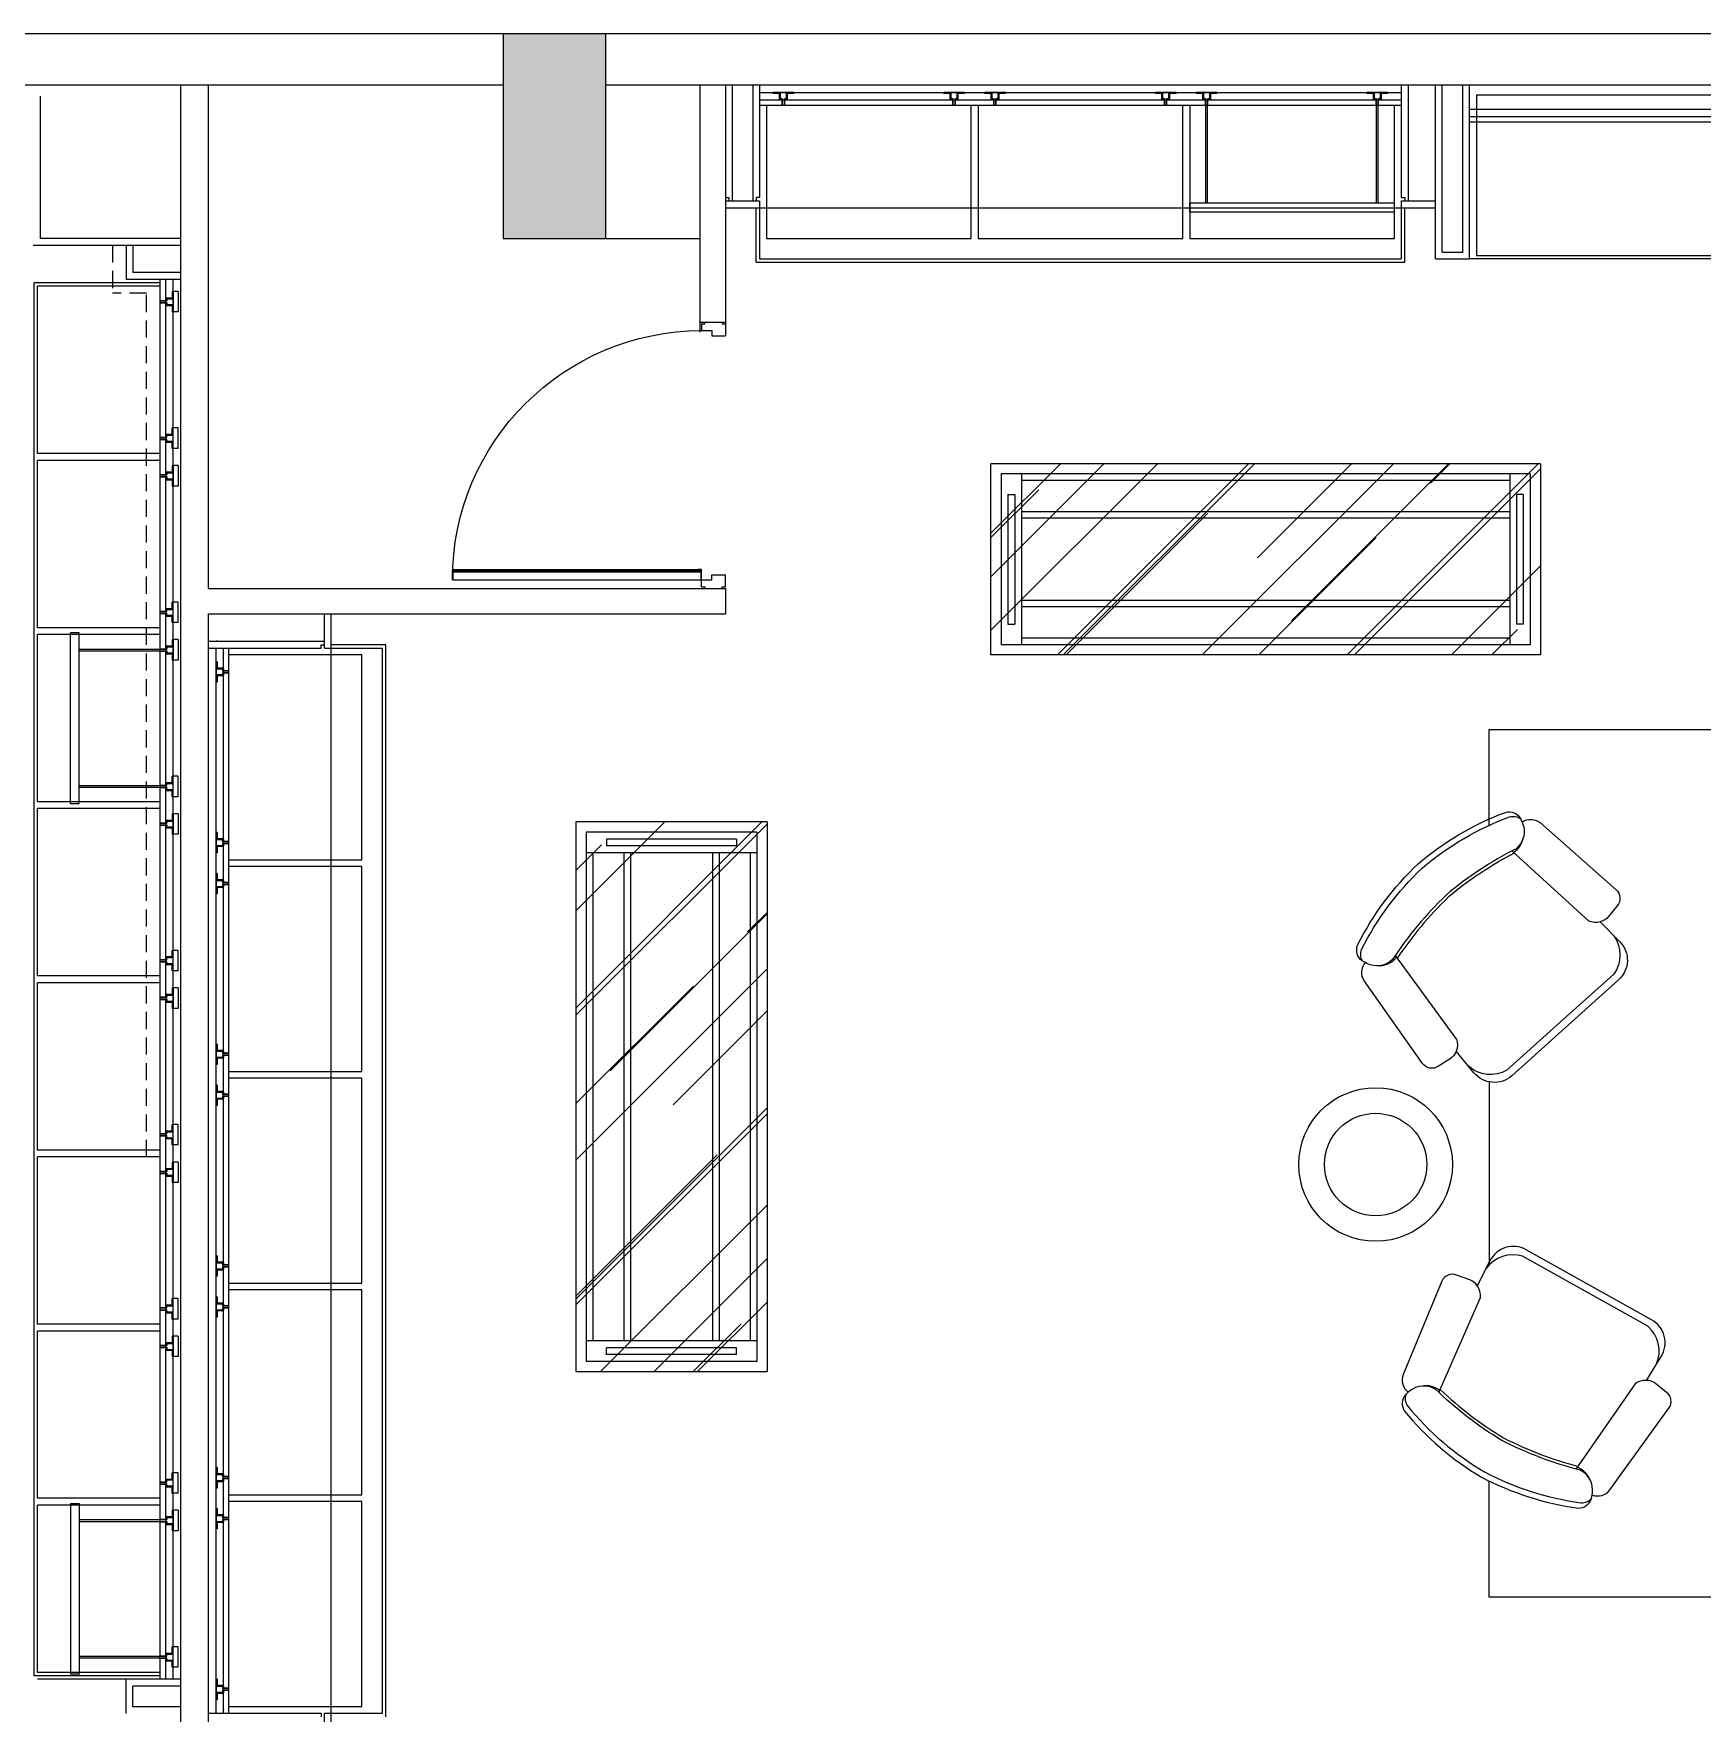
# Model space of a CAD drawing. Extents: x 1231 to 2855, y 3260 to 5268.
# Drawn here: x 1886.7 to 2375.7, y 4775.5 to 5267.5 of the extents above; entities that cross this region are included whole.
import ezdxf

# ---------------------------------------------------------------- set-up
doc = ezdxf.new("R2010")
doc.units = 0
doc.header["$LTSCALE"] = 20
doc.header["$MEASUREMENT"] = 0
doc.linetypes.add('DASHED2', pattern=[0.375, 0.25, -0.125])
for name, color, linetype in [('A-100-COT', 4, 'CONTINUOUS'), ('A2', 250, 'CONTINUOUS'), ('ACO', 2, 'CONTINUOUS'), ('COTAS', 4, 'CONTINUOUS'), ('MADEIRA', 1, 'CONTINUOUS'), ('MOB', 1, 'CONTINUOUS'), ('PAREDE', 251, 'CONTINUOUS'), ('PILAR', 5, 'CONTINUOUS'), ('VIDRO', 3, 'CONTINUOUS')]:
    doc.layers.add(name, color=color, linetype=linetype)

# ---------------------------------------------------------------- blocks, each defined once
blk = doc.blocks.new('P1')
at = {"layer": 'ACO', "color": 6}
for p, q in [((8569.22, 2073.14), (8569.22, 2002.14)), ((8569.32, 2073.14), (8569.32, 2001.24))]:
    blk.add_line(p, q, dxfattribs=at)
at = {"layer": 'ACO'}
for points in [[(8569.22, 2073.14), (8569.32, 2073.14), (8569.32, 2074.04), (8572.22, 2074.04), (8572.22, 2074.14), (8569.22, 2074.14)], [(8569.22, 2002.14), (8569.32, 2002.14), (8569.32, 2001.24), (8572.22, 2001.24), (8572.22, 2001.14), (8569.22, 2001.14)]]:
    blk.add_lwpolyline(points, close=True, dxfattribs=at)
at = {"layer": 'MADEIRA'}
blk.add_line((8569.92, 2001.24), (8572.22, 2001.24), dxfattribs=at)
blk.add_lwpolyline([(8569.92, 2001.24), (8569.92, 2074.04), (8572.22, 2074.04), (8572.22, 2001.24)], close=True, dxfattribs=at)
at = {"layer": 'MADEIRA', "color": 124}
blk.add_arc((8572.22, 2001.14), 73, 90, 180, dxfattribs=at)
at = {"layer": 'VIDRO', "color": 41}
for p, q in [((8569.41, 2074.03), (8569.41, 2001.25)), ((8569.51, 2074.03), (8569.51, 2001.25)), ((8569.61, 2074.03), (8569.61, 2001.25)), ((8569.71, 2074.03), (8569.71, 2001.25)), ((8569.81, 2074.03), (8569.81, 2001.25))]:
    blk.add_line(p, q, dxfattribs=at)
at = {"layer": 'VIDRO'}
blk.add_lwpolyline([(8569.91, 2074.03), (8569.91, 2001.25), (8569.33, 2001.25), (8569.33, 2074.03)], close=True, dxfattribs=at)
blk = doc.blocks.new('CREMALHEIRA')
at = {"layer": 'ACO'}
for p, q in [((-3.03, 1.14), (-3.03, 1.44)), ((-3.03, 1.44), (2.97, 1.44)), ((-3.03, 1.14), (-1.18, 1.14)), ((-1.18, -0.51), (-1.18, 1.14)), ((-0.9, -0.23), (-0.9, 1.44)), ((0.84, -0.23), (0.84, 1.44)), ((1.12, 1.14), (2.97, 1.14)), ((1.12, -0.51), (1.12, 1.14)), ((2.97, 1.14), (2.97, 1.44)), ((-0.98, -0.71), (-0.38, -0.71)), ((-0.7, -0.43), (-0.28, -0.43)), ((-0.38, -2.31), (-0.38, -0.71)), ((-0.38, -2.31), (-0.28, -2.31)), ((-0.28, -2.31), (-0.28, -0.43)), ((0.22, -0.43), (0.64, -0.43)), ((0.22, -2.31), (0.22, -0.43)), ((0.22, -2.31), (0.32, -2.31)), ((0.32, -0.71), (0.92, -0.71)), ((0.32, -2.31), (0.32, -0.71))]:
    blk.add_line(p, q, dxfattribs=at)
for centre, start, end in [((-0.98, -0.51), 180, 270), ((-0.7, -0.23), 180, 270), ((0.64, -0.23), 270, 0), ((0.92, -0.51), 270, 0)]:
    blk.add_arc(centre, 0.2, start, end, dxfattribs=at)
at = {"layer": 'MADEIRA'}
for p, q in [((-3.03, 2.94), (-3.03, 1.44)), ((-3.03, 2.94), (2.97, 2.94)), ((2.97, 2.94), (2.97, 1.44))]:
    blk.add_line(p, q, dxfattribs=at)

msp = doc.modelspace()

# ---------------------------------------------------------------- hatches: boundary and pattern name
at = {"layer": 'ACO'}
h = msp.add_hatch(dxfattribs=at)
h.set_pattern_fill('AR-CONC', color=6, scale=2.5, style=0)
h.set_pattern_definition([(50, (0, 0), (17.931505, -1.568803), [1.875, -20.625]), (355, (0, 0), (-3.468783, 18.804803), [1.5, -16.5]), (100.4514, (1.494, -0.13), (14.462735, 17.23599), [1.593505, -17.528553]), (46.1842, (0, 5), (26.68103, -4.137975), [2.8125, -30.9375]), (96.6356, (2.223, 4.655), (23.36657, 24.35295), [2.39026, -26.29283]), (351.1842, (0, 5), (23.36655, 24.35297), [2.25, -24.75]), (21, (2.5, 3.75), (14.922676, -10.065472), [1.875, -20.625]), (326, (2.5, 3.75), (6.082883, 18.12875), [1.5, -16.5]), (71.4514, (3.744, 2.911), (21.005566, 8.06326), [1.593505, -17.528553]), (37.5, (0, 0), (0.3039964, 8.3223463), [0, -16.3, 0, -16.75, 0, -16.5625]), (7.5, (0, 0), (6.576738, 9.860293), [0, -9.55, 0, -15.925, 0, -6.3125]), (327.5, (-5.575, 0), (13.345561, -0.563872), [0, -6.25, 0, -19.5, 0, -25.875]), (317.5, (-8.075, 0), (14.579654, 2.502625), [0, -8.125, 0, -12.95, 0, -18.375])])
h.paths.add_polyline_path([(2774.35, 5207.51), (2804.35, 5207.51), (2804.35, 5267.51), (2774.35, 5267.51)])
h.paths.add_polyline_path([(2054.35, 5267.51), (2024.35, 5267.51), (2024.35, 5207.51), (2054.35, 5207.51)])
at = {"layer": 'VIDRO'}
h = msp.add_hatch(dxfattribs=at)
h.set_pattern_fill('AR-RROOF', color=124, scale=30, angle=765, style=0)
h.set_pattern_definition([(45, (7111.34, 506.618), (25.45584, 67.88225), [450, -60, 150, -30]), (45, (7128.946, 545.44), (-49.42676, 7.00036), [90, -9.9, 180, -22.5]), (45, (7103.915, 535.256), (96.09581, 124.521504), [240, -42, 120, -30])])
h.paths.add_polyline_path([(2328.2, 5141.52), (2328.2, 5085.52), (2167.2, 5085.52), (2167.2, 5141.52)])
h = msp.add_hatch(dxfattribs=at)
h.set_pattern_fill('AR-RROOF', color=124, scale=30, angle=855, style=0)
h.set_pattern_definition([(45, (-2533.26, 9819.733), (67.88225, 25.45584), [450, -60, 150, -30]), (45, (-2494.44, 9837.34), (7.00036, -49.42676), [90, -9.9, 180, -22.5]), (45, (-2504.623, 9812.308), (124.521504, 96.09581), [240, -42, 120, -30])])
h.paths.add_polyline_path([(2101.64, 5036.59), (2045.64, 5036.59), (2045.64, 4875.59), (2101.64, 4875.59)])

# ---------------------------------------------------------------- linework, layer by layer
at = {"layer": 'A-100-COT', "color": 253}
msp.add_line((2493.45, 5201.52), (2307.45, 5201.52), dxfattribs=at)
at = {"layer": 'A2'}
msp.add_line((2081.95, 5183.01), (2089.45, 5183.01), dxfattribs=at)
at = {"layer": 'A2', "color": 2}
for p, q in [((2082.45, 5182.51), (2083.45, 5182.51)), ((2082.45, 5182.51), (2082.45, 5180.51)), ((2083.45, 5182.51), (2083.45, 5183.01)), ((2088.45, 5183.01), (2088.45, 5182.51)), ((2088.45, 5183.01), (2088.45, 5182.51)), ((2088.45, 5182.51), (2089.45, 5182.51)), ((2088.45, 5182.51), (2089.45, 5182.51)), ((2089.45, 5182.51), (2089.45, 5179.01)), ((2082.45, 5180.51), (2085.45, 5180.51)), ((2085.45, 5180.51), (2085.45, 5179.01)), ((2085.45, 5179.01), (2089.45, 5179.01)), ((2082.45, 5105.51), (2082.45, 5107.51)), ((2082.45, 5107.51), (2085.45, 5107.51)), ((2085.45, 5109.01), (2089.45, 5109.01)), ((2085.45, 5107.51), (2085.45, 5109.01)), ((2089.45, 5105.51), (2089.45, 5109.01)), ((2082.45, 5105.51), (2083.45, 5105.51)), ((2083.45, 5105.51), (2083.45, 5105.01)), ((2088.45, 5105.51), (2089.45, 5105.51)), ((2088.45, 5105.01), (2088.45, 5105.51)), ((2088.45, 5105.51), (2089.45, 5105.51)), ((2088.45, 5105.01), (2088.45, 5105.51))]:
    msp.add_line(p, q, dxfattribs=at)
at = {"layer": 'A2', "color": 6}
for points in [[(2313.21, 5035.33), (2313.21, 5063.66), (2483.21, 5063.66), (2483.21, 5037.47)], [(2313.21, 4960.45), (2313.21, 4906.9)], [(2483.21, 4843.55), (2483.21, 4809.55), (2313.21, 4809.55), (2313.21, 4843.55)]]:
    msp.add_lwpolyline(points, dxfattribs=at)
at = {"layer": 'ACO'}
for p, q in [((2109.45, 5250.27), (2103.45, 5250.27)), ((2103.45, 5249.97), (2103.45, 5250.27)), ((2103.45, 5249.97), (2103.45, 5250.27)), ((2103.45, 5249.97), (2103.45, 5250.27)), ((2105.3, 5249.97), (2103.45, 5249.97)), ((2105.3, 5248.32), (2105.3, 5249.97)), ((2105.58, 5248.6), (2105.58, 5250.27)), ((2107.32, 5248.6), (2107.32, 5250.27)), ((2107.6, 5248.32), (2107.6, 5249.97)), ((2109.45, 5249.97), (2107.6, 5249.97)), ((2109.45, 5249.97), (2109.45, 5250.27)), ((2159.45, 5250.28), (2153.45, 5250.28)), ((2153.45, 5249.98), (2153.45, 5250.28)), ((2155.3, 5249.98), (2153.45, 5249.98)), ((2155.3, 5248.33), (2155.3, 5249.98)), ((2155.58, 5248.61), (2155.58, 5250.28)), ((2157.32, 5248.61), (2157.32, 5250.28)), ((2157.6, 5248.33), (2157.6, 5249.98)), ((2159.45, 5249.98), (2157.6, 5249.98)), ((2159.45, 5249.98), (2159.45, 5250.28)), ((2165.45, 5249.97), (2165.45, 5250.27)), ((2171.45, 5250.27), (2165.45, 5250.27)), ((2167.3, 5249.97), (2165.45, 5249.97)), ((2167.3, 5248.32), (2167.3, 5249.97)), ((2167.58, 5248.6), (2167.58, 5250.27)), ((2169.32, 5248.6), (2169.32, 5250.27)), ((2171.45, 5249.97), (2169.6, 5249.97)), ((2169.6, 5248.32), (2169.6, 5249.97)), ((2171.45, 5249.97), (2171.45, 5250.27)), ((2221.45, 5250.28), (2215.45, 5250.28)), ((2215.45, 5249.98), (2215.45, 5250.28)), ((2217.3, 5249.98), (2215.45, 5249.98)), ((2217.3, 5248.33), (2217.3, 5249.98)), ((2217.58, 5248.61), (2217.58, 5250.28)), ((2219.32, 5248.61), (2219.32, 5250.28)), ((2221.45, 5249.98), (2219.6, 5249.98)), ((2219.6, 5248.33), (2219.6, 5249.98)), ((2221.45, 5249.98), (2221.45, 5250.28)), ((2233.45, 5250.27), (2227.45, 5250.27)), ((2227.45, 5249.97), (2227.45, 5250.27)), ((2229.3, 5249.97), (2227.45, 5249.97)), ((2229.3, 5248.32), (2229.3, 5249.97)), ((2229.58, 5248.6), (2229.58, 5250.27)), ((2231.32, 5248.6), (2231.32, 5250.27)), ((2233.45, 5249.97), (2231.6, 5249.97)), ((2231.6, 5248.32), (2231.6, 5249.97)), ((2233.45, 5249.97), (2233.45, 5250.27)), ((2283.45, 5250.28), (2277.45, 5250.28)), ((2277.45, 5249.98), (2277.45, 5250.28)), ((2279.3, 5249.98), (2277.45, 5249.98)), ((2279.3, 5248.33), (2279.3, 5249.98)), ((2279.58, 5248.61), (2279.58, 5250.28)), ((2281.32, 5248.61), (2281.32, 5250.28)), ((2283.45, 5249.98), (2281.6, 5249.98)), ((2281.6, 5248.33), (2281.6, 5249.98)), ((2283.45, 5249.98), (2283.45, 5250.28)), ((2106.1, 5248.12), (2105.5, 5248.12)), ((2106.2, 5248.4), (2105.78, 5248.4)), ((2106.1, 5246.52), (2106.1, 5248.12)), ((2106.2, 5246.52), (2106.2, 5248.4)), ((2107.12, 5248.4), (2106.7, 5248.4)), ((2106.7, 5246.52), (2106.7, 5248.4)), ((2107.4, 5248.12), (2106.8, 5248.12)), ((2106.8, 5246.52), (2106.8, 5248.12)), ((2156.1, 5248.13), (2155.5, 5248.13)), ((2156.2, 5248.41), (2155.78, 5248.41)), ((2156.1, 5246.53), (2156.1, 5248.13)), ((2156.2, 5246.53), (2156.2, 5248.41)), ((2157.12, 5248.41), (2156.7, 5248.41)), ((2156.7, 5246.53), (2156.7, 5248.41)), ((2157.4, 5248.13), (2156.8, 5248.13)), ((2156.8, 5246.53), (2156.8, 5248.13)), ((2168.1, 5248.12), (2167.5, 5248.12)), ((2168.2, 5248.4), (2167.78, 5248.4)), ((2168.1, 5246.52), (2168.1, 5248.12)), ((2168.2, 5246.52), (2168.2, 5248.4)), ((2168.7, 5246.52), (2168.7, 5248.4)), ((2169.12, 5248.4), (2168.7, 5248.4)), ((2168.8, 5246.52), (2168.8, 5248.12)), ((2169.4, 5248.12), (2168.8, 5248.12)), ((2218.1, 5248.13), (2217.5, 5248.13)), ((2218.2, 5248.41), (2217.78, 5248.41)), ((2218.1, 5246.53), (2218.1, 5248.13)), ((2218.2, 5246.53), (2218.2, 5248.41)), ((2218.7, 5246.53), (2218.7, 5248.41)), ((2219.12, 5248.41), (2218.7, 5248.41)), ((2218.8, 5246.53), (2218.8, 5248.13)), ((2219.4, 5248.13), (2218.8, 5248.13)), ((2230.1, 5248.12), (2229.5, 5248.12)), ((2230.2, 5248.4), (2229.78, 5248.4)), ((2230.1, 5246.52), (2230.1, 5248.12)), ((2230.2, 5246.52), (2230.2, 5248.4)), ((2230.7, 5246.52), (2230.7, 5248.4)), ((2231.12, 5248.4), (2230.7, 5248.4)), ((2230.8, 5246.52), (2230.8, 5248.12)), ((2231.4, 5248.12), (2230.8, 5248.12)), ((2280.1, 5248.13), (2279.5, 5248.13)), ((2280.2, 5248.41), (2279.78, 5248.41)), ((2280.1, 5246.53), (2280.1, 5248.13)), ((2280.2, 5246.53), (2280.2, 5248.41)), ((2280.7, 5246.53), (2280.7, 5248.41)), ((2281.12, 5248.41), (2280.7, 5248.41)), ((2280.8, 5246.53), (2280.8, 5248.13)), ((2281.4, 5248.13), (2280.8, 5248.13)), ((2319.2, 5127.47), (2176.2, 5127.47)), ((2319.2, 5125.57), (2176.2, 5125.57)), ((2319.2, 5101.47), (2176.2, 5101.47)), ((2319.2, 5099.57), (2176.2, 5099.57)), ((1940.5, 5089.51), (1940.2, 5089.51)), ((1940.19, 5083.51), (1940.19, 5077.51)), ((1940.49, 5083.51), (1940.19, 5083.51)), ((1940.49, 5083.51), (1940.49, 5081.66)), ((1941.86, 5081.38), (1940.19, 5081.38)), ((1941.86, 5079.64), (1940.19, 5079.64)), ((1942.14, 5081.66), (1940.49, 5081.66)), ((1940.49, 5079.36), (1940.49, 5077.51)), ((1942.14, 5079.36), (1940.49, 5079.36)), ((1942.06, 5081.18), (1942.06, 5080.76)), ((1943.94, 5080.76), (1942.06, 5080.76)), ((1942.06, 5080.26), (1942.06, 5079.84)), ((1943.94, 5080.26), (1942.06, 5080.26)), ((1942.34, 5081.46), (1942.34, 5080.86)), ((1943.94, 5080.86), (1942.34, 5080.86)), ((1942.34, 5080.16), (1942.34, 5079.56)), ((1943.94, 5080.16), (1942.34, 5080.16)), ((1940.49, 5077.51), (1940.19, 5077.51)), ((1940.2, 5033.51), (1940.2, 5027.51)), ((1940.5, 5033.51), (1940.2, 5033.51)), ((1940.5, 5033.51), (1940.5, 5031.66)), ((1941.87, 5031.38), (1940.2, 5031.38)), ((1941.87, 5029.64), (1940.2, 5029.64)), ((1942.15, 5031.66), (1940.5, 5031.66)), ((1942.15, 5029.36), (1940.5, 5029.36)), ((1940.5, 5029.36), (1940.5, 5027.51)), ((1942.07, 5031.18), (1942.07, 5030.76)), ((1943.95, 5030.76), (1942.07, 5030.76)), ((1942.07, 5030.26), (1942.07, 5029.84)), ((1943.95, 5030.26), (1942.07, 5030.26)), ((1942.35, 5031.46), (1942.35, 5030.86)), ((1943.95, 5030.86), (1942.35, 5030.86)), ((1942.35, 5030.16), (1942.35, 5029.56)), ((1943.95, 5030.16), (1942.35, 5030.16)), ((1940.5, 5027.51), (1940.2, 5027.51)), ((2059.69, 5027.59), (2059.69, 4884.59)), ((2061.59, 5027.59), (2061.59, 4884.59)), ((2085.69, 5027.59), (2085.69, 4884.59)), ((2087.59, 5027.59), (2087.59, 4884.59)), ((1940.19, 5021.51), (1940.19, 5015.51)), ((1940.49, 5021.51), (1940.19, 5021.51)), ((1941.86, 5019.38), (1940.19, 5019.38)), ((1940.49, 5021.51), (1940.49, 5019.66)), ((1942.14, 5019.66), (1940.49, 5019.66)), ((1942.06, 5019.18), (1942.06, 5018.76)), ((1943.94, 5018.76), (1942.06, 5018.76)), ((1942.34, 5019.46), (1942.34, 5018.86)), ((1943.94, 5018.86), (1942.34, 5018.86)), ((1941.86, 5017.64), (1940.19, 5017.64)), ((1940.49, 5015.51), (1940.19, 5015.51)), ((1940.49, 5017.36), (1940.49, 5015.51)), ((1942.14, 5017.36), (1940.49, 5017.36)), ((1942.06, 5018.26), (1942.06, 5017.84)), ((1943.94, 5018.26), (1942.06, 5018.26)), ((1942.34, 5018.16), (1942.34, 5017.56)), ((1943.94, 5018.16), (1942.34, 5018.16)), ((1940.2, 4971.51), (1940.2, 4965.51)), ((1940.5, 4971.51), (1940.2, 4971.51)), ((1941.87, 4969.38), (1940.2, 4969.38)), ((1940.5, 4971.51), (1940.5, 4969.66)), ((1942.15, 4969.66), (1940.5, 4969.66)), ((1942.35, 4969.46), (1942.35, 4968.86)), ((1941.87, 4967.64), (1940.2, 4967.64)), ((1940.5, 4965.51), (1940.2, 4965.51)), ((1942.15, 4967.36), (1940.5, 4967.36)), ((1940.5, 4967.36), (1940.5, 4965.51)), ((1942.07, 4969.18), (1942.07, 4968.76)), ((1943.95, 4968.76), (1942.07, 4968.76)), ((1942.07, 4968.26), (1942.07, 4967.84)), ((1943.95, 4968.26), (1942.07, 4968.26)), ((1943.95, 4968.86), (1942.35, 4968.86)), ((1942.35, 4968.16), (1942.35, 4967.56)), ((1943.95, 4968.16), (1942.35, 4968.16)), ((1940.49, 4959.51), (1940.19, 4959.51)), ((1940.19, 4959.51), (1940.19, 4953.51)), ((1941.86, 4957.38), (1940.19, 4957.38)), ((1941.86, 4955.64), (1940.19, 4955.64)), ((1940.49, 4959.51), (1940.49, 4957.66)), ((1942.14, 4957.66), (1940.49, 4957.66)), ((1940.49, 4955.36), (1940.49, 4953.51)), ((1942.14, 4955.36), (1940.49, 4955.36)), ((1942.06, 4957.18), (1942.06, 4956.76)), ((1943.94, 4956.76), (1942.06, 4956.76)), ((1942.06, 4956.26), (1942.06, 4955.84)), ((1943.94, 4956.26), (1942.06, 4956.26)), ((1942.34, 4957.46), (1942.34, 4956.86)), ((1943.94, 4956.86), (1942.34, 4956.86)), ((1942.34, 4956.16), (1942.34, 4955.56)), ((1943.94, 4956.16), (1942.34, 4956.16)), ((1940.49, 4953.51), (1940.19, 4953.51)), ((1940.2, 4909.51), (1940.2, 4903.51)), ((1940.5, 4909.51), (1940.2, 4909.51)), ((1941.87, 4907.38), (1940.2, 4907.38)), ((1941.87, 4905.64), (1940.2, 4905.64)), ((1940.5, 4909.51), (1940.5, 4907.66)), ((1942.15, 4907.66), (1940.5, 4907.66)), ((1942.07, 4907.18), (1942.07, 4906.76)), ((1943.95, 4906.76), (1942.07, 4906.76)), ((1942.07, 4906.26), (1942.07, 4905.84)), ((1943.95, 4906.26), (1942.07, 4906.26)), ((1942.35, 4907.46), (1942.35, 4906.86)), ((1943.95, 4906.86), (1942.35, 4906.86)), ((1942.35, 4906.16), (1942.35, 4905.56)), ((1943.95, 4906.16), (1942.35, 4906.16)), ((1940.5, 4903.51), (1940.2, 4903.51)), ((1940.5, 4905.36), (1940.5, 4903.51)), ((1942.15, 4905.36), (1940.5, 4905.36)), ((1940.49, 4897.51), (1940.19, 4897.51)), ((1940.19, 4897.51), (1940.19, 4891.51)), ((1940.49, 4897.51), (1940.49, 4895.66)), ((1942.14, 4895.66), (1940.49, 4895.66)), ((1941.86, 4895.38), (1940.19, 4895.38)), ((1941.86, 4893.64), (1940.19, 4893.64)), ((1940.49, 4891.51), (1940.19, 4891.51)), ((1942.14, 4893.36), (1940.49, 4893.36)), ((1940.49, 4893.36), (1940.49, 4891.51)), ((1942.06, 4895.18), (1942.06, 4894.76)), ((1943.94, 4894.76), (1942.06, 4894.76)), ((1943.94, 4894.26), (1942.06, 4894.26)), ((1942.06, 4894.26), (1942.06, 4893.84)), ((1942.34, 4895.46), (1942.34, 4894.86)), ((1943.94, 4894.86), (1942.34, 4894.86)), ((1943.94, 4894.16), (1942.34, 4894.16)), ((1942.34, 4894.16), (1942.34, 4893.56)), ((1940.2, 4847.51), (1940.2, 4841.51)), ((1940.5, 4847.51), (1940.2, 4847.51)), ((1940.5, 4847.51), (1940.5, 4845.66)), ((1941.87, 4845.38), (1940.2, 4845.38)), ((1941.87, 4843.64), (1940.2, 4843.64)), ((1940.5, 4841.51), (1940.2, 4841.51)), ((1942.15, 4845.66), (1940.5, 4845.66)), ((1940.5, 4843.36), (1940.5, 4841.51)), ((1942.15, 4843.36), (1940.5, 4843.36)), ((1942.07, 4845.18), (1942.07, 4844.76)), ((1943.95, 4844.76), (1942.07, 4844.76)), ((1943.95, 4844.26), (1942.07, 4844.26)), ((1942.07, 4844.26), (1942.07, 4843.84)), ((1942.35, 4845.46), (1942.35, 4844.86)), ((1943.95, 4844.86), (1942.35, 4844.86)), ((1943.95, 4844.16), (1942.35, 4844.16)), ((1942.35, 4844.16), (1942.35, 4843.56)), ((1940.19, 4835.51), (1940.19, 4829.51)), ((1940.49, 4835.51), (1940.19, 4835.51)), ((1941.86, 4833.38), (1940.19, 4833.38)), ((1941.86, 4831.64), (1940.19, 4831.64)), ((1940.49, 4835.51), (1940.49, 4833.66)), ((1942.14, 4833.66), (1940.49, 4833.66)), ((1942.06, 4833.18), (1942.06, 4832.76)), ((1943.94, 4832.76), (1942.06, 4832.76)), ((1942.06, 4832.26), (1942.06, 4831.84)), ((1943.94, 4832.26), (1942.06, 4832.26)), ((1942.34, 4833.46), (1942.34, 4832.86)), ((1943.94, 4832.86), (1942.34, 4832.86)), ((1942.34, 4832.16), (1942.34, 4831.56)), ((1943.94, 4832.16), (1942.34, 4832.16)), ((1940.49, 4829.51), (1940.19, 4829.51)), ((1940.49, 4831.36), (1940.49, 4829.51)), ((1942.14, 4831.36), (1940.49, 4831.36)), ((1940.5, 4785.51), (1940.2, 4785.51)), ((1940.2, 4785.51), (1940.2, 4779.51)), ((1941.87, 4783.38), (1940.2, 4783.38)), ((1940.5, 4785.51), (1940.5, 4783.66)), ((1942.15, 4783.66), (1940.5, 4783.66)), ((1942.07, 4783.18), (1942.07, 4782.76)), ((1943.95, 4782.76), (1942.07, 4782.76)), ((1942.35, 4783.46), (1942.35, 4782.86)), ((1943.95, 4782.86), (1942.35, 4782.86)), ((1941.87, 4781.64), (1940.2, 4781.64)), ((1940.5, 4779.51), (1940.2, 4779.51)), ((1942.15, 4781.36), (1940.5, 4781.36)), ((1940.5, 4781.36), (1940.5, 4779.51)), ((1942.07, 4782.26), (1942.07, 4781.84)), ((1943.95, 4782.26), (1942.07, 4782.26)), ((1942.35, 4782.16), (1942.35, 4781.56)), ((1943.95, 4782.16), (1942.35, 4782.16))]:
    msp.add_line(p, q, dxfattribs=at)
at = {"layer": 'ACO', "color": 6}
for p, q in [((2230.2, 5217.79), (2230.2, 5246.52)), ((2230.7, 5217.79), (2230.7, 5246.52)), ((2280.2, 5217.79), (2280.2, 5246.52)), ((2280.7, 5217.79), (2280.7, 5246.52)), ((2285.45, 5217.79), (2225.45, 5217.79)), ((2225.45, 5215.25), (2225.45, 5217.79)), ((2285.45, 5215.25), (2285.45, 5217.79)), ((2285.45, 5215.25), (2225.45, 5215.25)), ((1897.59, 5041.99), (1897.59, 5091.99)), ((1900.13, 5091.99), (1897.59, 5091.99)), ((1900.13, 5091.99), (1897.59, 5091.99)), ((1900.13, 5041.99), (1900.13, 5091.99)), ((1900.13, 5087.24), (1923.86, 5087.24)), ((1900.13, 5086.74), (1923.86, 5086.74)), ((1900.13, 5047.24), (1923.86, 5047.24)), ((1900.13, 5046.74), (1923.86, 5046.74)), ((1897.59, 5041.99), (1900.13, 5041.99)), ((1897.59, 4836.99), (1897.59, 4786.99)), ((1897.59, 4836.99), (1900.13, 4836.99)), ((1900.13, 4836.99), (1900.13, 4786.99)), ((1900.13, 4832.24), (1923.86, 4832.24)), ((1900.13, 4831.74), (1923.86, 4831.74)), ((1900.13, 4792.24), (1923.86, 4792.24)), ((1900.13, 4791.74), (1923.86, 4791.74)), ((1900.13, 4786.99), (1897.59, 4786.99)), ((1900.13, 4786.99), (1897.59, 4786.99))]:
    msp.add_line(p, q, dxfattribs=at)
at = {"layer": 'ACO'}
for centre, start, end in [((2105.5, 5248.32), 180, 270), ((2105.78, 5248.6), 180, 270), ((2107.12, 5248.6), 270, 0), ((2107.4, 5248.32), 270, 0), ((2155.5, 5248.33), 180, 270), ((2155.78, 5248.61), 180, 270), ((2157.12, 5248.61), 270, 0), ((2157.4, 5248.33), 270, 0), ((2167.5, 5248.32), 180, 270), ((2167.78, 5248.6), 180, 270), ((2169.12, 5248.6), 270, 0), ((2169.4, 5248.32), 270, 0), ((2217.5, 5248.33), 180, 270), ((2217.78, 5248.61), 180, 270), ((2219.12, 5248.61), 270, 0), ((2219.4, 5248.33), 270, 0), ((2229.5, 5248.32), 180, 270), ((2229.78, 5248.6), 180, 270), ((2231.12, 5248.6), 270, 0), ((2231.4, 5248.32), 270, 0), ((2279.5, 5248.33), 180, 270), ((2279.78, 5248.61), 180, 270), ((2281.12, 5248.61), 270, 0), ((2281.4, 5248.33), 270, 0), ((1941.86, 5081.18), 360, 90), ((1941.86, 5079.84), 270, 360), ((1942.14, 5081.46), 360, 90), ((1942.14, 5079.56), 270, 360), ((1941.87, 5031.18), 360, 90), ((1941.87, 5029.84), 270, 360), ((1942.15, 5031.46), 360, 90), ((1942.15, 5029.56), 270, 360), ((1941.86, 5019.18), 360, 90), ((1942.14, 5019.46), 360, 90), ((1941.86, 5017.84), 270, 360), ((1942.14, 5017.56), 270, 360), ((1941.87, 4969.18), 360, 90), ((1942.15, 4969.46), 360, 90), ((1941.87, 4967.84), 270, 360), ((1942.15, 4967.56), 270, 360), ((1941.86, 4957.18), 360, 90), ((1941.86, 4955.84), 270, 360), ((1942.14, 4957.46), 360, 90), ((1942.14, 4955.56), 270, 360), ((1941.87, 4907.18), 360, 90), ((1941.87, 4905.84), 270, 360), ((1942.15, 4907.46), 360, 90), ((1942.15, 4905.56), 270, 360), ((1942.14, 4895.46), 360, 90), ((1941.86, 4895.18), 360, 90), ((1941.86, 4893.84), 270, 360), ((1942.14, 4893.56), 270, 360), ((1941.87, 4845.18), 360, 90), ((1941.87, 4843.84), 270, 360), ((1942.15, 4845.46), 360, 90), ((1942.15, 4843.56), 270, 360), ((1941.86, 4833.18), 360, 90), ((1941.86, 4831.84), 270, 360), ((1942.14, 4833.46), 360, 90), ((1942.14, 4831.56), 270, 360), ((1941.87, 4783.18), 360, 90), ((1942.15, 4783.46), 360, 90), ((1941.87, 4781.84), 270, 360), ((1942.15, 4781.56), 270, 360)]:
    msp.add_arc(centre, 0.2, start, end, dxfattribs=at)
at = {"layer": 'COTAS'}
msp.add_line((1886.64, 5205.49), (1929.85, 5205.49), dxfattribs=at)
at = {"layer": 'MADEIRA', "color": 4}
for p, q in [((2099.45, 5250.28), (2287.45, 5250.28)), ((2287.45, 5252.52), (2287.45, 5219.52)), ((2289.45, 5252.52), (2289.45, 5218.52)), ((2297.45, 5201.52), (2297.45, 5252.52)), ((2299.45, 5203.52), (2299.45, 5252.52)), ((2305.45, 5203.52), (2305.45, 5252.52)), ((2307.45, 5201.52), (2307.45, 5252.52)), ((1888.64, 5249.19), (1888.64, 5207.49)), ((2493.45, 5245.28), (2307.45, 5245.28)), ((2089.45, 5219.52), (2090.45, 5219.52)), ((2089.45, 5218.52), (2089.45, 5216.52)), ((2089.45, 5218.52), (2099.45, 5218.52)), ((2089.45, 5216.52), (2099.45, 5216.52)), ((2090.45, 5219.52), (2090.45, 5218.52)), ((2098.45, 5219.52), (2098.45, 5218.52)), ((2099.45, 5219.52), (2098.45, 5219.52)), ((2099.45, 5218.52), (2099.45, 5216.52)), ((2287.45, 5219.52), (2288.45, 5219.52)), ((2287.45, 5218.52), (2297.45, 5218.52)), ((2287.45, 5218.52), (2287.45, 5216.52)), ((2287.45, 5216.52), (2297.45, 5216.52)), ((2288.45, 5219.52), (2288.45, 5218.52)), ((1929.85, 5207.49), (1888.64, 5207.49)), ((1913.85, 5205.49), (1913.85, 5195.49)), ((1915.85, 5205.49), (1915.85, 5197.49)), ((2297.45, 5201.52), (2307.45, 5201.52)), ((2299.45, 5203.52), (2305.45, 5203.52)), ((1929.86, 5197.49), (1915.85, 5197.49)), ((1929.85, 5195.49), (1913.85, 5195.49)), ((1929.85, 5195.49), (1913.85, 5195.49)), ((1929.85, 5195.49), (1913.85, 5195.49)), ((1971.95, 5087.51), (1971.95, 5097.51)), ((1973.95, 5087.51), (1973.95, 5097.51)), ((1937.95, 5089.51), (1971.95, 5089.51)), ((1937.95, 5087.51), (1970.95, 5087.51)), ((1940.19, 4775.51), (1940.19, 5087.51)), ((1970.95, 5088.51), (1971.95, 5088.51)), ((1970.95, 5087.51), (1970.95, 5088.51)), ((1971.95, 5087.51), (1973.95, 5087.51)), ((1913.85, 4775.49), (1913.85, 4785.49)), ((1929.85, 4785.49), (1913.85, 4785.49)), ((1929.85, 4785.49), (1913.85, 4785.49)), ((1929.85, 4785.49), (1913.85, 4785.49)), ((1915.85, 4777.46), (1915.85, 4783.51)), ((1929.86, 4783.51), (1915.85, 4783.51)), ((1929.86, 4777.46), (1915.85, 4777.46)), ((1970.95, 4775.51), (1970.95, 4774.51)), ((1971.95, 4775.51), (1973.95, 4775.51)), ((1971.95, 4765.51), (1971.95, 4775.51)), ((1973.95, 4765.51), (1973.95, 4775.51))]:
    msp.add_line(p, q, dxfattribs=at)
at = {"layer": 'MADEIRA'}
for p, q in [((2099.45, 5248.12), (2287.45, 5248.12)), ((2493.45, 5243.12), (2307.45, 5243.12)), ((1887.85, 5144.49), (1887.85, 5193.49)), ((1923.85, 5193.49), (1887.85, 5193.49)), ((1923.86, 4938.45), (1923.86, 5195.49)), ((1925.46, 4938.45), (1925.46, 5195.49)), ((1927.61, 4938.45), (1927.61, 5195.49)), ((1923.85, 5144.49), (1887.85, 5144.49)), ((1887.85, 5093.49), (1887.85, 5142.49)), ((1923.85, 5142.49), (1887.85, 5142.49)), ((2170.2, 5138.52), (2170.2, 5088.52)), ((2176.2, 5138.52), (2170.2, 5138.52)), ((2176.2, 5138.52), (2176.2, 5088.52)), ((2319.2, 5138.52), (2319.2, 5088.52)), ((2325.2, 5138.52), (2319.2, 5138.52)), ((2325.2, 5138.52), (2325.2, 5088.52)), ((1923.85, 5093.49), (1887.85, 5093.49)), ((1887.85, 5042.49), (1887.85, 5091.49)), ((1923.85, 5091.49), (1887.85, 5091.49)), ((1942.35, 4775.51), (1942.35, 5087.51)), ((2176.2, 5088.52), (2170.2, 5088.52)), ((2325.2, 5088.52), (2319.2, 5088.52)), ((1923.85, 5042.49), (1887.85, 5042.49)), ((1887.85, 4991.49), (1887.85, 5040.49)), ((1923.85, 5040.49), (1887.85, 5040.49)), ((2098.64, 5033.59), (2048.64, 5033.59)), ((2048.64, 5033.59), (2048.64, 5027.59)), ((2098.64, 5033.59), (2098.64, 5027.59)), ((2098.64, 5027.59), (2048.64, 5027.59)), ((1923.85, 4991.49), (1887.85, 4991.49)), ((1887.85, 4940.49), (1887.85, 4989.49)), ((1923.85, 4989.49), (1887.85, 4989.49)), ((1923.85, 4940.49), (1887.85, 4940.49)), ((1923.86, 4785.49), (1923.86, 4940.49)), ((1925.46, 4785.49), (1925.46, 4940.49)), ((1927.61, 4785.49), (1927.61, 4940.49)), ((1887.85, 4889.49), (1887.85, 4938.49)), ((1923.85, 4938.49), (1887.85, 4938.49)), ((1923.85, 4889.49), (1887.85, 4889.49)), ((1887.85, 4838.49), (1887.85, 4887.49)), ((1923.85, 4887.49), (1887.85, 4887.49)), ((2098.64, 4884.59), (2048.64, 4884.59)), ((2048.64, 4884.59), (2048.64, 4878.59)), ((2098.64, 4884.59), (2098.64, 4878.59)), ((2098.64, 4878.59), (2048.64, 4878.59)), ((1923.85, 4838.49), (1887.85, 4838.49)), ((1887.85, 4787.49), (1887.85, 4836.49)), ((1923.85, 4836.49), (1887.85, 4836.49)), ((1923.85, 4787.49), (1887.85, 4787.49)), ((1923.85, 4785.49), (1887.85, 4785.49))]:
    msp.add_line(p, q, dxfattribs=at)
at = {"layer": 'MADEIRA', "color": 41}
for p, q in [((2098.45, 5200.52), (2098.45, 5216.52)), ((2288.45, 5200.52), (2288.45, 5216.52)), ((2098.45, 5200.52), (2288.45, 5200.52)), ((1989.95, 5088.5), (1973.95, 5088.51)), ((1989.95, 4774.51), (1989.95, 5088.5))]:
    msp.add_line(p, q, dxfattribs=at)
at = {"layer": 'MADEIRA', "color": 6, "linetype": 'Continuous'}
for p, q in [((2099.45, 5216.52), (2287.45, 5216.52)), ((1973.95, 4775.51), (1973.95, 5087.51))]:
    msp.add_line(p, q, dxfattribs=at)
at = {"layer": 'MADEIRA', "color": 124}
for p, q in [((2099.45, 5216.52), (2099.45, 5201.52)), ((2287.45, 5216.52), (2287.45, 5201.52)), ((2099.45, 5201.52), (2287.45, 5201.52)), ((1973.95, 5087.51), (1988.95, 5087.51)), ((1988.95, 4775.51), (1988.95, 5087.51)), ((1973.95, 4775.51), (1988.95, 4775.51))]:
    msp.add_line(p, q, dxfattribs=at)
at = {"layer": 'MADEIRA', "color": 6, "linetype": 'DASHED2'}
for p, q in [((1909.85, 5205.49), (1909.85, 5191.49)), ((1919.86, 5191.49), (1909.85, 5191.49)), ((1919.86, 4938.45), (1919.86, 5191.49))]:
    msp.add_line(p, q, dxfattribs=at)
at = {"layer": 'MADEIRA', "color": 6}
for p, q in [((1886.85, 5194.49), (1886.85, 4938.45)), ((1923.86, 5194.49), (1886.85, 5194.49)), ((1886.85, 4940.49), (1886.85, 4786.49)), ((1923.86, 4786.49), (1886.85, 4786.49))]:
    msp.add_line(p, q, dxfattribs=at)
at = {"layer": 'MADEIRA'}
for points in [[(2101.45, 5246.52), (2101.45, 5207.52), (2161.45, 5207.52), (2161.45, 5246.52)], [(2163.45, 5246.52), (2163.45, 5207.52), (2223.45, 5207.52), (2223.45, 5246.52)], [(2225.45, 5246.52), (2225.45, 5207.52), (2285.45, 5207.52), (2285.45, 5246.52)], [(1943.95, 5025.51), (1982.95, 5025.51), (1982.95, 5085.51), (1943.95, 5085.51)], [(1943.95, 4963.51), (1982.95, 4963.51), (1982.95, 5023.51), (1943.95, 5023.51)], [(1943.95, 4901.51), (1982.95, 4901.51), (1982.95, 4961.51), (1943.95, 4961.51)], [(1943.95, 4839.51), (1982.95, 4839.51), (1982.95, 4899.51), (1943.95, 4899.51)], [(1943.95, 4777.51), (1982.95, 4777.51), (1982.95, 4837.51), (1943.95, 4837.51)]]:
    msp.add_lwpolyline(points, dxfattribs=at)
at = {"layer": 'MOB', "color": 4}
for p, q in [((2089.45, 5252.52), (2089.45, 5219.52)), ((2091.45, 5252.52), (2091.45, 5218.52)), ((2097.45, 5252.52), (2097.45, 5218.52)), ((2099.45, 5252.52), (2099.45, 5219.52)), ((1937.95, 4775.51), (1970.95, 4775.51))]:
    msp.add_line(p, q, dxfattribs=at)
at = {"layer": 'MOB'}
for p, q in [((2099.45, 5246.52), (2287.45, 5246.52)), ((2493.45, 5241.52), (2307.45, 5241.52)), ((1943.95, 4775.51), (1943.95, 5087.51))]:
    msp.add_line(p, q, dxfattribs=at)
for points in [[(2335.48, 4976.33), (2319.82, 4962.28, -0.42707), (2308.73, 4963.12), (2303.52, 4969.45, -0.14315), (2301.75, 4967.22), (2298.31, 4965.05, -0.414214), (2293.7, 4965.83), (2276.64, 4989.98, -0.334269), (2276.93, 4995.39), (2275.97, 4995.91, -0.335296), (2274.64, 5000.51, -0.087549), (2292.37, 5024.34, -0.087549), (2317.97, 5039.41, -0.335296), (2322.41, 5037.6), (2322.82, 5036.58, -0.334269), (2328.23, 5036.29), (2350.41, 5016.73, -0.414214), (2350.69, 5012.07), (2348.16, 5008.87, -0.14315), (2345.75, 5007.35), (2351.49, 5001.5, -0.42707), (2351.13, 4990.38)], [(2342.4, 4901.04), (2324.03, 4911.29, 0.42707), (2313.4, 4908.03), (2309.72, 4900.7, 0.14315), (2307.5, 4902.49), (2303.66, 4903.84, 0.414214), (2299.34, 4902.07), (2288.02, 4874.76, 0.334269), (2289.5, 4869.54), (2288.67, 4868.82, 0.335296), (2288.39, 4864.04, 0.087549), (2310.94, 4844.7, 0.087549), (2339.23, 4835.65, 0.335296), (2343.16, 4838.39), (2343.34, 4839.47, 0.334269), (2348.55, 4840.95), (2365.87, 4864.92, 0.414214), (2365.11, 4869.53), (2361.95, 4872.09, 0.14315), (2359.26, 4873.04), (2363.57, 4880.01, 0.42707), (2360.77, 4890.78)]]:
    msp.add_lwpolyline(points, format="xyb", close=True, dxfattribs=at)
for points in [[(2276.04, 4995.87, -0.220998), (2275.81, 4999.21, -0.087549), (2293.54, 5023.04, -0.087549), (2319.14, 5038.11, -0.220998), (2322.44, 5037.53)], [(2322.82, 5036.58), (2323, 5036.15, -0.326355), (2321.06, 5028.75, 0.056196), (2300.58, 5015.2, 0.056196)], [(2345.75, 5007.35, -0.176007), (2342.29, 5007.6), (2319.84, 5028.12)], [(2300.58, 5015.2, 0.056196), (2284.91, 4996.3, -0.326355), (2277.34, 4995.17), (2276.93, 4995.39, -0.335296)], [(2349.75, 5003.27, -0.319916), (2349.68, 4992), (2334.02, 4977.95), (2318.37, 4963.89, -0.319916), (2307.15, 4965.04)], [(2285.66, 4997.44), (2303.65, 4972.91, -0.176007), (2303.52, 4969.45)], [(2362.26, 4877.9, 0.319916), (2359.71, 4888.88), (2341.34, 4899.14), (2322.97, 4909.4, 0.319916), (2312.28, 4905.81)], [(2298.47, 4869.46), (2310.61, 4897.35, 0.176007), (2309.72, 4900.7)], [(2316.93, 4855.43, -0.056196), (2297.48, 4870.41, 0.326355), (2289.85, 4869.85), (2289.5, 4869.54, 0.335296)], [(2359.26, 4873.04, 0.176007), (2355.94, 4872.04), (2338.57, 4847.07)], [(2288.73, 4868.87, 0.220998), (2289.24, 4865.56, 0.087549), (2311.79, 4846.23, 0.087549), (2340.09, 4837.17, 0.220998), (2343.17, 4838.47)], [(2343.34, 4839.47), (2343.42, 4839.94, 0.326355), (2339.89, 4846.72, -0.056196), (2316.93, 4855.43, -0.056196)]]:
    msp.add_lwpolyline(points, format="xyb", dxfattribs=at)
for radius in [22.5, 15]:
    msp.add_circle((2279.92, 4936.26), radius, dxfattribs=at)
for centre, radius, start, end in [((2316.84, 5033.17), 6.48, 302.3695, 350.9129), ((2370.92, 4931.18), 108.66, 117.6157, 129.9046), ((2376.55, 4936.23), 108.66, 133.8896, 146.2122), ((2280.97, 5000.97), 6.48, 272.9145, 321.4579), ((2294.67, 4864.99), 6.48, 51.2773, 99.8207), ((2373.62, 4949.2), 108.66, 226.523, 238.8456), ((2367.02, 4952.89), 108.66, 242.8306, 255.1195), ((2336.75, 4841.49), 6.48, 21.8223, 70.3657)]:
    msp.add_arc(centre, radius, start, end, dxfattribs=at)
at = {"layer": 'PAREDE'}
for p, q in [((1304.35, 5267.51), (2024.35, 5267.51)), ((2054.35, 5267.51), (2774.35, 5267.51)), ((1304.35, 5252.51), (2024.35, 5252.51)), ((1929.85, 4702.51), (1929.85, 5252.51)), ((1937.95, 5105.01), (1937.95, 5252.51)), ((2054.35, 5252.51), (2774.35, 5252.51)), ((2081.95, 5252.51), (2081.95, 5180.01)), ((2089.45, 5252.51), (2089.45, 5180.01)), ((2054.35, 5207.51), (2081.95, 5207.51)), ((1937.95, 5105.01), (2089.45, 5105.01)), ((2089.45, 5105.01), (2089.45, 5097.51)), ((2089.45, 5105.01), (2089.45, 5097.51)), ((1937.95, 4702.51), (1937.95, 5097.51)), ((1937.95, 5097.51), (2089.45, 5097.51))]:
    msp.add_line(p, q, dxfattribs=at)
at = {"layer": 'PILAR', "linetype": 'Continuous'}
for p, q in [((2024.35, 5267.51), (2054.35, 5267.51)), ((2024.35, 5267.51), (2024.35, 5207.51)), ((2054.35, 5207.51), (2054.35, 5267.51)), ((2024.35, 5207.51), (2054.35, 5207.51))]:
    msp.add_line(p, q, dxfattribs=at)
at = {"layer": 'VIDRO'}
for p, q in [((2328.2, 5141.52), (2167.2, 5141.52)), ((2167.2, 5085.52), (2167.2, 5141.52)), ((2319.2, 5138.52), (2176.2, 5138.52)), ((2328.2, 5141.52), (2328.2, 5085.52)), ((2172.2, 5132.52), (2172.2, 5094.52)), ((2172.2, 5132.52), (2174.2, 5132.52)), ((2174.2, 5132.52), (2174.2, 5094.52)), ((2319.2, 5136.57), (2176.2, 5136.57)), ((2321.2, 5132.52), (2321.2, 5094.52)), ((2323.2, 5132.52), (2321.2, 5132.52)), ((2323.2, 5132.52), (2323.2, 5094.52)), ((2172.2, 5094.52), (2174.2, 5094.52)), ((2323.2, 5094.52), (2321.2, 5094.52)), ((2319.2, 5090.47), (2176.2, 5090.47)), ((2319.2, 5088.52), (2176.2, 5088.52)), ((2328.2, 5085.52), (2167.2, 5085.52)), ((2045.64, 5036.59), (2045.64, 4875.59)), ((2101.64, 5036.59), (2045.64, 5036.59)), ((2101.64, 5036.59), (2101.64, 4875.59)), ((2092.64, 5031.59), (2054.64, 5031.59)), ((2054.64, 5031.59), (2054.64, 5029.59)), ((2092.64, 5029.59), (2054.64, 5029.59)), ((2092.64, 5031.59), (2092.64, 5029.59)), ((2048.64, 5027.59), (2048.64, 4884.59)), ((2050.59, 5027.59), (2050.59, 4884.59)), ((2096.69, 5027.59), (2096.69, 4884.59)), ((2098.64, 5027.59), (2098.64, 4884.59)), ((2092.64, 4882.59), (2054.64, 4882.59)), ((2054.64, 4880.59), (2054.64, 4882.59)), ((2092.64, 4880.59), (2092.64, 4882.59)), ((2092.64, 4880.59), (2054.64, 4880.59)), ((2045.64, 4875.59), (2101.64, 4875.59))]:
    msp.add_line(p, q, dxfattribs=at)
msp.add_lwpolyline([(2491.45, 5249.52), (2309.45, 5249.52), (2309.45, 5202.52), (2491.45, 5202.52)], close=True, dxfattribs=at)

# ---------------------------------------------------------------- block references
at = {"layer": 'COTAS', "xscale": -1, "rotation": 90}
msp.add_blockref('P1', (4083.59, 13679.73), dxfattribs=at)
at = {"layer": 'MADEIRA', "rotation": 270}
for p in [(1926.17, 5188.96), (1926.17, 5137.96), (1926.17, 5086.96), (1926.17, 5035.96), (1926.17, 4984.96), (1926.17, 4933.96), (1926.17, 4882.96), (1926.17, 4831.96)]:
    msp.add_blockref('CREMALHEIRA', p, dxfattribs=at)
at = {"layer": 'MADEIRA', "xscale": -1, "rotation": 269.9999999998957}
for p in [(1926.17, 5149.02), (1926.17, 5098.02), (1926.17, 5047.02), (1926.17, 4996.02), (1926.17, 4945.02), (1926.17, 4894.02), (1926.17, 4843.02), (1926.17, 4792.02)]:
    msp.add_blockref('CREMALHEIRA', p, dxfattribs=at)

doc.saveas('drawing.dxf')
